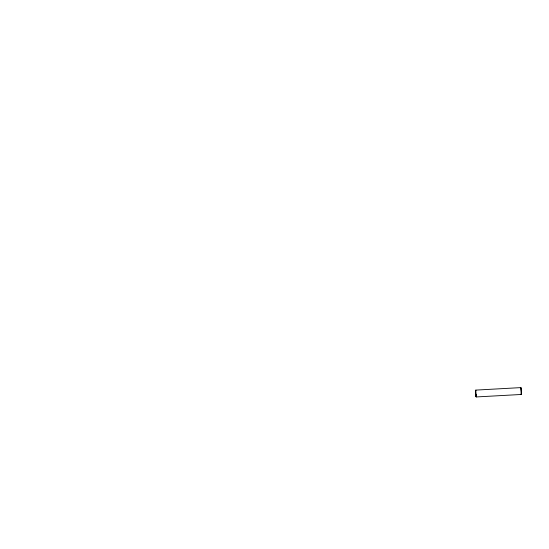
<?xml version="1.0" encoding="UTF-8"?>
<svg xmlns="http://www.w3.org/2000/svg" width="549" height="549" viewBox="0 0 549 549"><rect width="100%" height="100%" fill="white"/><g stroke="black" fill="none" stroke-linecap="round" stroke-linejoin="round"><path stroke-width="0.82" d="M475.832 390.511L475.818 390.099L520.809 387.615L521.186 394.477L476.196 396.954L476.038 394.333M475.818 390.099L476.196 396.954M521.159 393.976L521.186 394.477M475.612 393.475L475.455 390.497L475.791 396.598L475.64 393.619M521.282 389.433L521.55 394.072L521.214 387.971L521.255 388.816M520.871 388.912L520.809 387.615"/></g></svg>
